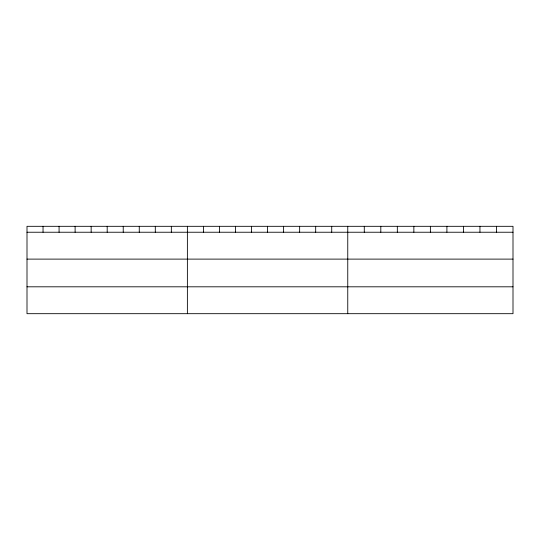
<?xml version="1.0" encoding="UTF-8"?>
<svg xmlns="http://www.w3.org/2000/svg" width="540" height="540" viewBox="0 0 540 540"><rect width="100%" height="100%" fill="white"/><g stroke="black" fill="none" stroke-linecap="round" stroke-linejoin="round"><path stroke-width="0.81" d="M513 259.112L513 226.314L27 226.314L27 313.686L513 313.686L513 259.112L27 259.112M27 232.234L513 232.234M27 286.808L513 286.808M496.476 226.314L496.476 232.234M479.952 226.314L479.952 232.234M463.428 226.314L463.428 232.234M446.904 226.314L446.904 232.234M430.38 226.314L430.38 232.234M413.856 226.314L413.856 232.234M397.332 226.314L397.332 232.234M380.808 226.314L380.808 232.234M364.284 226.314L364.284 232.234M347.76 226.314L347.76 313.686M331.722 226.314L331.722 232.234M315.684 226.314L315.684 232.234M299.646 226.314L299.646 232.234M283.608 226.314L283.608 232.234M267.57 226.314L267.57 232.234M251.532 226.314L251.532 232.234M235.494 226.314L235.494 232.234M219.456 226.314L219.456 232.234M203.418 226.314L203.418 232.234M187.38 226.314L187.38 313.686M171.342 226.314L171.342 232.234M155.304 226.314L155.304 232.234M139.266 226.314L139.266 232.234M123.228 226.314L123.228 232.234M107.19 226.314L107.19 232.234M91.152 226.314L91.152 232.234M75.114 226.314L75.114 232.234M59.076 226.314L59.076 232.234M43.038 226.314L43.038 232.234"/></g></svg>
